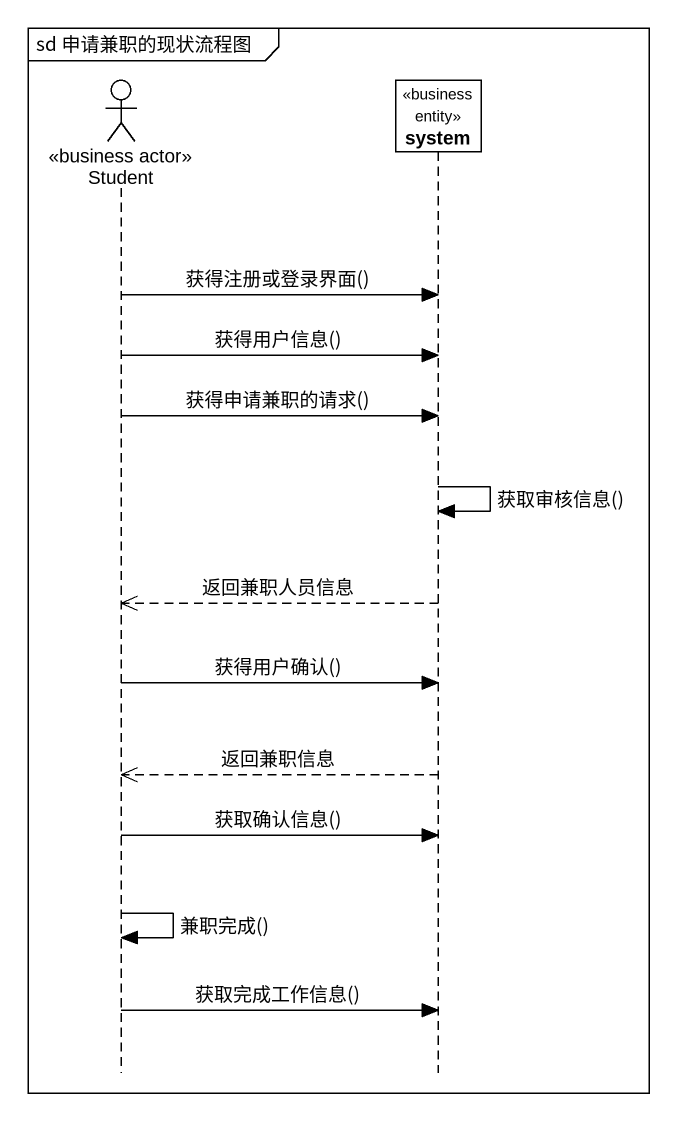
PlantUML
@startuml
mainframe sd 申请兼职的现状流程图
hide footbox
actor Student <<business actor>>
participant system <<business entity>>

Student -> system : 获得注册或登录界面()
Student -> system : 获得用户信息()
Student -> system : 获得申请兼职的请求()
system -> system : 获取审核信息()
system -->> Student : 返回兼职人员信息
Student -> system : 获得用户确认()
system -->> Student : 返回兼职信息
Student -> system : 获取确认信息()
Student -> Student : 兼职完成()
Student -> system : 获取完成工作信息()
@enduml
